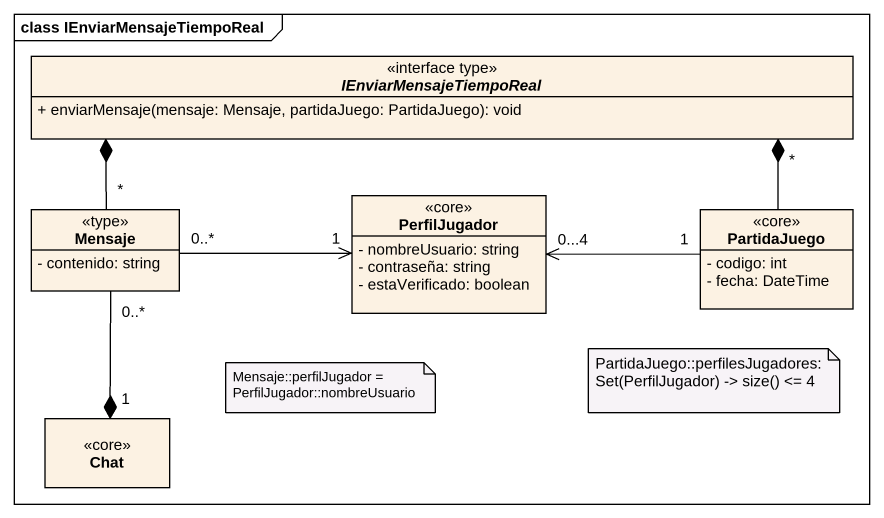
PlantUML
@startuml
mainframe class IEnviarMensajeTiempoReal
hide circle
hide empty members
skinparam classAttributeIconSize 0
interface IEnviarMensajeTiempoReal <<interface type>> {
  + enviarMensaje(mensaje: Mensaje, partidaJuego: PartidaJuego): void
}
class PerfilJugador <<core>> {
  - nombreUsuario: string
  - contraseña: string
  - estaVerificado: boolean
}
class Mensaje <<type>> {
  - contenido: string
}
class PartidaJuego <<core>> {
  - codigo: int
  - fecha: DateTime
}
class Chat <<core>>
PerfilJugador "0...4" <-right- "1" PartidaJuego
Mensaje "*" -right-* IEnviarMensajeTiempoReal
Mensaje "0..*" -right-> "1" PerfilJugador
PartidaJuego -left-* "*" IEnviarMensajeTiempoReal
Chat "1" *-up- "0..*" Mensaje
note as N1
  Mensaje::perfilJugador = PerfilJugador::nombreUsuario
end note
note as N2
  PartidaJuego::perfilesJugadores: Set(PerfilJugador) -> size() <= 4
end note
@enduml
